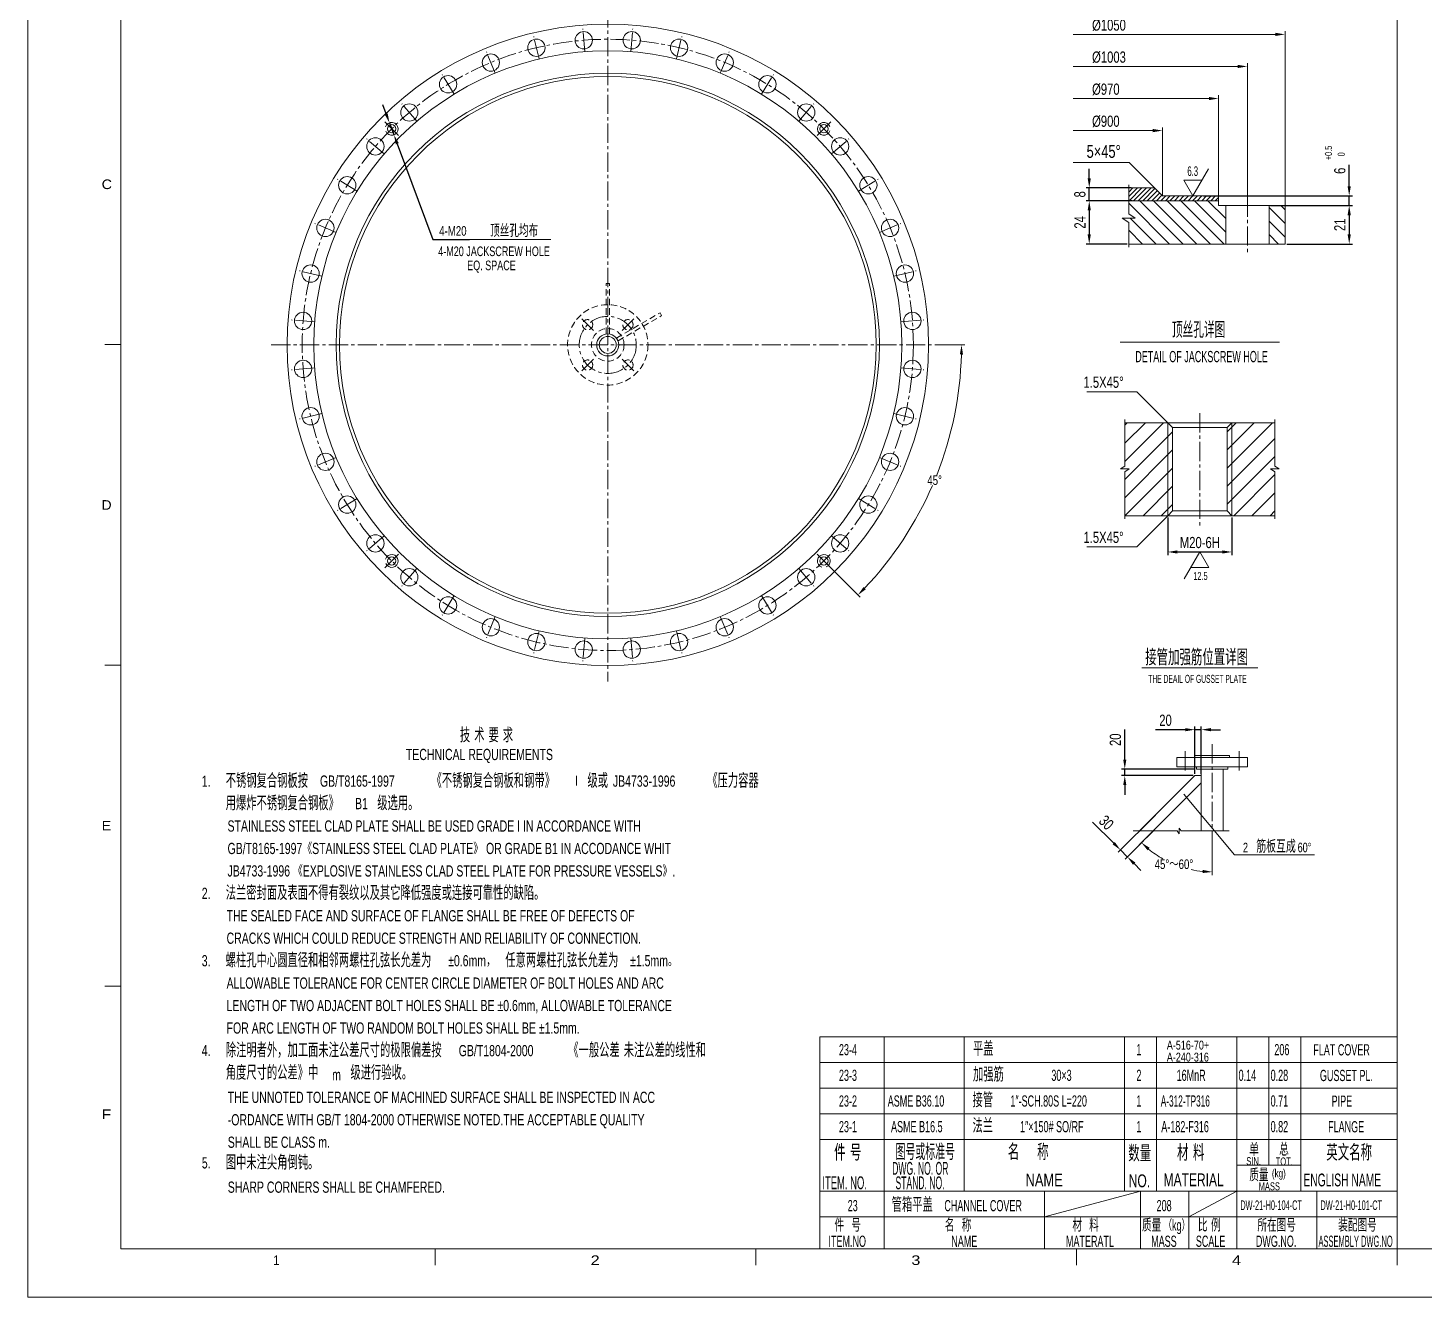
# Model space of a CAD drawing. Extents: x 0 to 840, y 0 to 594.
# Drawn here: x 0 to 435.4, y 0 to 395.8 of the extents above; entities that cross this region are included whole.
import ezdxf
from ezdxf.enums import TextEntityAlignment as Align

# ---------------------------------------------------------------- set-up
doc = ezdxf.new("R2010")
doc.units = 0
doc.header["$LTSCALE"] = 8
doc.linetypes.add('CENTER2', pattern=[1.125, 0.75, -0.125, 0.125, -0.125])
doc.linetypes.add('HIDDEN', pattern=[0.375, 0.25, -0.125])
doc.layers.get('0').update_dxf_attribs({"linetype": 'CONTINUOUS', "lineweight": 20})
doc.layers.get('DEFPOINTS').update_dxf_attribs({"linetype": 'CONTINUOUS', "lineweight": 20})
for name, color, linetype, lineweight in [('1', 7, 'CONTINUOUS', 20), ('3', 7, 'CENTER2', 20), ('5', 7, 'CONTINUOUS', 20), ('D', 7, 'CONTINUOUS', 20), ('HID', 7, 'HIDDEN', 20), ('OT', 7, 'CONTINUOUS', 20), ('TEXT', 7, 'CONTINUOUS', 20), ('X4600A1$0$BORDER', 7, 'CONTINUOUS', 20)]:
    doc.layers.add(name, color=color, linetype=linetype, lineweight=lineweight)
doc.styles.get("Standard").update_dxf_attribs({"font": 'JDECSTD', "width": 0.75, "bigfont": 'HZDX'})
doc.styles.add('X4600A1$0$STANDARD', font='AUCAD', dxfattribs={"width": 0.8})
doc.dimstyles.new('STANDARD$0', dxfattribs={"dimscale": 0, "dimtxt": 3.5, "dimasz": 3, "dimexe": 1, "dimexo": 0.5, "dimgap": 1, "dimtad": 1, "dimdsep": 46, "dimtxsty": 'Standard', "dimcen": 0, "dimclrd": 7, "dimclre": 7, "dimclrt": 7, "dimadec": 0, "dimazin": 0, "dimtfac": 0.714286, "dimtmove": 0, "dimatfit": 3, "dimfxl": 0, "dimtolj": 1, "dimarcsym": 0})
doc.dimstyles.new('STANDARD$2', dxfattribs={"dimscale": 0, "dimtxt": 3, "dimasz": 3, "dimexe": 1, "dimexo": 0.0625, "dimgap": 0.09, "dimtad": 0, "dimtih": 1, "dimtoh": 1, "dimzin": 0, "dimdsep": 46, "dimtxsty": 'Standard', "dimcen": 0.09, "dimclrt": 7, "dimazin": 0, "dimtfac": 1, "dimtofl": 0, "dimtmove": 0, "dimatfit": 3, "dimfxl": 0, "dimtolj": 1, "dimarcsym": 0})
doc.dimstyles.new('STANDARD$3', dxfattribs={"dimscale": 0, "dimtxt": 3, "dimasz": 3, "dimexe": 1, "dimexo": 0.5, "dimgap": 1, "dimtad": 1, "dimtoh": 1, "dimdsep": 46, "dimtxsty": 'Standard', "dimcen": 0, "dimclrd": 7, "dimclre": 7, "dimclrt": 7, "dimadec": 0, "dimazin": 0, "dimtfac": 0.714286, "dimtmove": 0, "dimatfit": 0, "dimfxl": 0, "dimtolj": 1, "dimarcsym": 0})

# ---------------------------------------------------------------- blocks, each defined once
blk = doc.blocks.new('*D30')
at = {"layer": 'DEFPOINTS', "color": 0}
for p in [(351.96, 150.66), (354.08, 148.54), (340.72, 139.42)]:
    blk.add_point(p, dxfattribs=at)
at = {"layer": 'TEXT', "color": 7, "lineweight": -2}
for p, q in [((338.6, 141.54), (332.01, 148.13)), ((351.61, 150.3), (340.02, 138.71)), ((353.73, 148.18), (342.14, 136.59)), ((342.84, 137.3), (340.72, 139.42)), ((344.97, 135.18), (347.09, 133.06))]:
    blk.add_line(p, q, dxfattribs=at)
at = {"layer": 'TEXT', "color": 7}
for points in [[(338.96, 141.89), (338.25, 141.19), (340.72, 139.42)], [(345.32, 135.53), (344.61, 134.82), (342.84, 137.3)]]:
    blk.add_solid(points, dxfattribs=at)
at = {"layer": 'TEXT', "color": 7, "insert": (336.31, 147.96), "char_height": 3.5, "attachment_point": 5, "rotation": 315}
blk.add_mtext('\\A1;30', dxfattribs=at)
blk = doc.blocks.new('*D31')
at = {"layer": 'DEFPOINTS', "color": 0}
for p in [(363.93, 176.93), (363.93, 162.63), (365.93, 162.63)]:
    blk.add_point(p, dxfattribs=at)
at = {"layer": 'TEXT', "color": 7, "lineweight": -2}
for p, q in [((360.93, 176.93), (351.62, 176.93)), ((363.93, 163.13), (363.93, 177.93)), ((365.93, 176.93), (363.93, 176.93)), ((365.93, 163.13), (365.93, 177.93)), ((368.93, 176.93), (371.93, 176.93))]:
    blk.add_line(p, q, dxfattribs=at)
at = {"layer": 'TEXT', "color": 7}
for points in [[(360.93, 177.43), (360.93, 176.43), (363.93, 176.93)], [(368.93, 177.43), (368.93, 176.43), (365.93, 176.93)]]:
    blk.add_solid(points, dxfattribs=at)
at = {"layer": 'TEXT', "color": 7, "insert": (354.77, 179.85), "char_height": 3.5, "attachment_point": 5}
blk.add_mtext('\\A1;20', dxfattribs=at)
blk = doc.blocks.new('*D32')
at = {"layer": 'DEFPOINTS', "color": 0}
for p in [(369.33, 172.43), (365.93, 160.39), (350.91, 145.37), (369.33, 143.37), (353.73, 136.76)]:
    blk.add_point(p, dxfattribs=at)
at = {"layer": 'TEXT', "color": 0}
for p, q in [((350.87, 145.32), (346.56, 141.01)), ((369.33, 143.3), (369.33, 131.57))]:
    blk.add_line(p, q, dxfattribs=at)
for start, end in [(230.509, 240.4923), (257.8145, 264.491)]:
    blk.add_arc((369.33, 163.79), 31.21, start, end, dxfattribs=at)
for points in [[(349.15, 139.33), (349.82, 140.07), (347.26, 141.72)], [(366.36, 133.22), (366.31, 132.22), (369.33, 132.57)]]:
    blk.add_solid(points, dxfattribs=at)
at = {"layer": 'TEXT', "color": 7, "insert": (357.39, 134.95), "char_height": 3, "attachment_point": 5}
blk.add_mtext('\\A1;45%%D～60%%D', dxfattribs=at)
blk = doc.blocks.new('*D33')
at = {"layer": 'DEFPOINTS', "color": 0}
for p in [(342.06, 164.63), (363.93, 162.63), (364.43, 164.63)]:
    blk.add_point(p, dxfattribs=at)
at = {"layer": 'TEXT', "color": 7, "lineweight": -2}
for p, q in [((342.06, 167.63), (342.06, 176.95)), ((363.93, 164.63), (341.06, 164.63)), ((363.43, 162.63), (341.06, 162.63)), ((342.06, 162.63), (342.06, 164.63)), ((342.06, 159.63), (342.06, 156.63))]:
    blk.add_line(p, q, dxfattribs=at)
at = {"layer": 'TEXT', "color": 7}
for points in [[(341.56, 167.63), (342.56, 167.63), (342.06, 164.63)], [(341.56, 159.63), (342.56, 159.63), (342.06, 162.63)]]:
    blk.add_solid(points, dxfattribs=at)
at = {"layer": 'TEXT', "color": 7, "insert": (339.15, 173.79), "char_height": 3.5, "attachment_point": 5, "rotation": 90}
blk.add_mtext('\\A1;20', dxfattribs=at)
blk = doc.blocks.new('*D44')
at = {"layer": 'DEFPOINTS', "color": 0}
for p in [(403.05, 340.37), (392.05, 328.37), (412.05, 328.37)]:
    blk.add_point(p, dxfattribs=at)
at = {"layer": 'TEXT', "color": 7, "lineweight": -2}
for p, q in [((403.55, 340.37), (413.05, 340.37)), ((412.05, 337.37), (412.05, 331.37)), ((392.55, 328.37), (413.05, 328.37))]:
    blk.add_line(p, q, dxfattribs=at)
at = {"layer": 'TEXT', "color": 7}
for points in [[(411.55, 337.37), (412.55, 337.37), (412.05, 340.37)], [(411.55, 331.37), (412.55, 331.37), (412.05, 328.37)]]:
    blk.add_solid(points, dxfattribs=at)
at = {"layer": 'TEXT', "color": 7, "insert": (409.13, 334.37), "char_height": 3.5, "attachment_point": 5, "rotation": 90}
blk.add_mtext('\\A1;21', dxfattribs=at)
blk = doc.blocks.new('*D45')
at = {"layer": 'DEFPOINTS', "color": 0}
for p in [(355.47, 243.64), (375.47, 243.64), (375.47, 232.34)]:
    blk.add_point(p, dxfattribs=at)
at = {"layer": 'OT', "color": 7, "lineweight": -2}
for p, q in [((355.47, 243.14), (355.47, 231.34)), ((375.47, 243.14), (375.47, 231.34)), ((358.47, 232.34), (372.47, 232.34))]:
    blk.add_line(p, q, dxfattribs=at)
at = {"layer": 'OT', "color": 7}
for points in [[(358.47, 232.84), (358.47, 231.84), (355.47, 232.34)], [(372.47, 232.84), (372.47, 231.84), (375.47, 232.34)]]:
    blk.add_solid(points, dxfattribs=at)
at = {"layer": 'OT', "color": 7, "insert": (365.47, 235.26), "char_height": 3.5, "attachment_point": 5}
blk.add_mtext('\\A1;M20-6H', dxfattribs=at)
blk = doc.blocks.new('*D47')
at = {"layer": 'DEFPOINTS', "color": 0}
for p in [(366.13, 343.37), (387.05, 340.37), (412.05, 343.37)]:
    blk.add_point(p, dxfattribs=at)
at = {"layer": 'TEXT', "color": 7, "lineweight": -2}
for p, q in [((412.05, 346.37), (412.05, 353.06)), ((366.63, 343.37), (413.05, 343.37)), ((387.55, 340.37), (413.05, 340.37)), ((412.05, 340.37), (412.05, 343.37)), ((412.05, 337.37), (412.05, 334.37))]:
    blk.add_line(p, q, dxfattribs=at)
at = {"layer": 'TEXT', "color": 7}
for points in [[(411.55, 346.37), (412.55, 346.37), (412.05, 343.37)], [(411.55, 337.37), (412.55, 337.37), (412.05, 340.37)]]:
    blk.add_solid(points, dxfattribs=at)
at = {"layer": 'TEXT', "color": 7, "insert": (409.13, 351.21), "char_height": 3.5, "attachment_point": 5, "rotation": 90}
blk.add_mtext('\\A1;6', dxfattribs=at)
blk = doc.blocks.new('*D49')
at = {"layer": 'DEFPOINTS', "color": 0}
for p in [(112.75, 366.18), (114.15, 362.43)]:
    blk.add_point(p, dxfattribs=at)
at = {"layer": 'TEXT', "color": 7, "lineweight": -2}
for p, q in [((111.7, 368.99), (110.66, 371.81)), ((112.75, 366.18), (114.15, 362.43)), ((115.19, 359.62), (126.3, 329.8)), ((126.3, 329.8), (137.75, 329.8))]:
    blk.add_line(p, q, dxfattribs=at)
at = {"layer": 'TEXT', "color": 7}
for points in [[(112.17, 369.17), (111.23, 368.82), (112.75, 366.18)], [(115.66, 359.8), (114.72, 359.45), (114.15, 362.43)]]:
    blk.add_solid(points, dxfattribs=at)
at = {"layer": 'TEXT', "color": 7, "insert": (132.53, 332.44), "char_height": 3, "attachment_point": 5}
blk.add_mtext('\\A1;4-M20', dxfattribs=at)
blk = doc.blocks.new('*D50')
at = {"layer": 'DEFPOINTS', "color": 0}
for p in [(75.84, 296.92), (285.84, 296.92), (276.38, 241.76), (246.1, 231.66), (250.34, 227.41)]:
    blk.add_point(p, dxfattribs=at)
at = {"layer": 'TEXT', "color": 0}
for p, q in [((285.9, 296.92), (292.16, 296.92)), ((250.39, 227.37), (259.55, 218.2))]:
    blk.add_line(p, q, dxfattribs=at)
for start, end in [(338.391, 358.4419), (316.5581, 336.6033)]:
    blk.add_arc((180.84, 296.92), 110.32, start, end, dxfattribs=at)
for points in [[(290.62, 293.93), (291.62, 293.91), (291.16, 296.92)], [(261.3, 220.71), (260.58, 221.41), (258.84, 218.91)]]:
    blk.add_solid(points, dxfattribs=at)
at = {"layer": 'TEXT', "color": 7, "insert": (282.76, 254.7), "char_height": 3, "attachment_point": 5}
blk.add_mtext('\\A1;45%%d', dxfattribs=at)
blk = doc.blocks.new('*D52')
at = {"layer": 'DEFPOINTS', "color": 0}
for p in [(330.98, 345.87), (344.59, 345.87), (344.83, 341.87)]:
    blk.add_point(p, dxfattribs=at)
at = {"layer": 'TEXT', "color": 7, "lineweight": -2}
for p, q in [((330.98, 348.87), (330.98, 351.87)), ((344.09, 345.87), (329.98, 345.87)), ((330.98, 341.87), (330.98, 345.87)), ((344.33, 341.87), (329.98, 341.87)), ((330.98, 338.87), (330.98, 335.87))]:
    blk.add_line(p, q, dxfattribs=at)
at = {"layer": 'TEXT', "color": 7}
for points in [[(330.48, 348.87), (331.48, 348.87), (330.98, 345.87)], [(330.48, 338.87), (331.48, 338.87), (330.98, 341.87)]]:
    blk.add_solid(points, dxfattribs=at)
at = {"layer": 'TEXT', "color": 7, "insert": (328.07, 343.87), "char_height": 3.5, "attachment_point": 5, "rotation": 90}
blk.add_mtext('\\A1;8', dxfattribs=at)
blk = doc.blocks.new('*D53')
at = {"layer": 'DEFPOINTS', "color": 0}
for p in [(344.33, 341.87), (330.98, 328.37), (343.32, 328.37)]:
    blk.add_point(p, dxfattribs=at)
at = {"layer": 'TEXT', "color": 7, "lineweight": -2}
for p, q in [((343.83, 341.87), (329.98, 341.87)), ((330.98, 338.87), (330.98, 331.37)), ((342.82, 328.37), (329.98, 328.37))]:
    blk.add_line(p, q, dxfattribs=at)
at = {"layer": 'TEXT', "color": 7}
for points in [[(330.48, 338.87), (331.48, 338.87), (330.98, 341.87)], [(330.48, 331.37), (331.48, 331.37), (330.98, 328.37)]]:
    blk.add_solid(points, dxfattribs=at)
at = {"layer": 'TEXT', "color": 7, "insert": (328.07, 335.12), "char_height": 3.5, "attachment_point": 5, "rotation": 90}
blk.add_mtext('\\A1;24', dxfattribs=at)

msp = doc.modelspace()

# ---------------------------------------------------------------- hatches: boundary and pattern name
at = {"layer": 'TEXT'}
h = msp.add_hatch(dxfattribs=at)
h.set_pattern_fill('_USER', color=256, angle=45, style=0, pattern_type=0)
h.set_pattern_definition([(45, (-3568.0257, 43.7368), (-0.70710678, 0.70710678), [])])
h.paths.add_polyline_path([(371.298, 341.865), (371.298, 343.365), (353.798, 343.365), (351.298, 345.865), (343.283, 345.865), (343.283, 341.865)])
h = msp.add_hatch(dxfattribs=at)
h.set_pattern_fill('_USER', color=256, scale=3, angle=135, style=0, pattern_type=0)
h.set_pattern_definition([(135, (-3568.0257, 43.7368), (-2.1213203, -2.1213203), [])])
h.paths.add_polyline_path([(343.283, 341.865), (343.283, 337.761), (345.308, 336.411), (341.258, 336.411), (343.283, 335.061), (343.283, 328.365), (373.548, 328.365), (373.548, 340.365), (371.298, 340.365), (371.298, 341.865)])
h.paths.add_polyline_path([(387.048, 328.365), (392.048, 328.365), (392.048, 340.365), (387.048, 340.365)])
h = msp.add_hatch(dxfattribs=at)
h.set_pattern_fill('_USER', color=256, scale=4, angle=45, style=0, pattern_type=0)
h.set_pattern_definition([(45, (-1081.1685, 53.551), (-2.828427, 2.828427), [])])
h.paths.add_polyline_path([(355.474, 272.629), (355.459, 272.644), (342.069, 272.644), (342.069, 259.149), (340.719, 258.249), (343.419, 258.249), (342.069, 257.349), (342.069, 243.644), (355.474, 243.644)])
h.paths.add_polyline_path([(356.974, 271.144), (355.474, 272.644), (355.474, 243.644), (356.974, 245.144)])
h.paths.add_polyline_path([(373.974, 245.144), (375.474, 243.644), (375.474, 272.644), (373.974, 271.144)])
h.paths.add_polyline_path([(375.474, 243.644), (388.879, 243.644), (388.879, 257.349), (387.529, 258.249), (390.229, 258.249), (388.879, 259.149), (388.879, 272.644), (375.474, 272.644)])

# ---------------------------------------------------------------- linework, layer by layer
for p, q in [((0, 0), (0, 594)), ((247, 25), (427, 25)), ((840, 0), (0, 0))]:
    msp.add_line(p, q)
at = {"layer": '1'}
for p, q in [((363.303, 343.365), (368.167, 351.79)), ((366.117, 348.239), (360.49, 348.239)), ((360.49, 348.239), (363.303, 343.365))]:
    msp.add_line(p, q, dxfattribs=at)
at = {"layer": '3'}
for p, q in [((159.428, 386.087), (157.748, 393.088)), ((173.641, 388.338), (173.076, 395.516)), ((188.03, 388.338), (188.595, 395.516)), ((202.242, 386.087), (203.923, 393.088)), ((145.743, 381.641), (142.988, 388.293)), ((215.927, 381.641), (218.683, 388.293)), ((132.922, 375.108), (129.16, 381.247)), ((228.748, 375.108), (232.51, 381.247)), ((121.281, 366.65), (116.605, 372.125)), ((240.39, 366.65), (245.066, 372.125)), ((115.569, 362.187), (111.327, 366.43)), ((246.101, 362.187), (250.344, 366.43)), ((111.106, 356.475), (105.631, 361.152)), ((250.565, 356.475), (256.04, 361.152)), ((102.648, 344.834), (96.509, 348.596)), ((259.022, 344.834), (265.161, 348.596)), ((380.298, 342.865), (380.298, 325.865)), ((96.116, 332.013), (89.464, 334.768)), ((265.555, 332.013), (272.207, 334.768)), ((91.669, 318.328), (84.668, 320.009)), ((270.002, 318.328), (277.003, 320.009)), ((176.381, 301.376), (172.704, 305.053)), ((185.29, 301.376), (188.967, 305.053)), ((89.418, 304.116), (82.24, 304.681)), ((272.253, 304.116), (279.43, 304.681)), ((75.835, 296.921), (285.835, 296.921)), ((176.381, 292.466), (172.704, 288.789)), ((185.29, 292.466), (188.967, 288.789)), ((89.418, 289.726), (82.24, 289.161)), ((272.253, 289.726), (279.43, 289.161)), ((91.669, 275.514), (84.668, 273.833)), ((270.002, 275.514), (277.003, 273.833)), ((365.474, 275.644), (365.474, 240.644)), ((96.116, 261.829), (89.464, 259.074)), ((265.555, 261.829), (272.207, 259.074)), ((102.648, 249.008), (96.509, 245.246)), ((259.022, 249.008), (265.161, 245.246)), ((111.106, 237.367), (105.631, 232.691)), ((250.565, 237.367), (256.04, 232.691)), ((115.569, 231.655), (111.327, 227.412)), ((246.101, 231.655), (250.344, 227.412)), ((121.281, 227.192), (116.605, 221.717)), ((240.39, 227.192), (245.066, 221.717)), ((132.922, 218.734), (129.16, 212.595)), ((228.748, 218.734), (232.51, 212.595)), ((145.743, 212.201), (142.988, 205.549)), ((215.927, 212.201), (218.683, 205.549)), ((159.428, 207.755), (157.748, 200.754)), ((173.641, 205.504), (173.076, 198.326)), ((188.03, 205.504), (188.595, 198.326)), ((202.242, 207.755), (203.923, 200.754)), ((360.945, 170.23), (360.945, 163.33)), ((369.334, 172.43), (369.334, 143.367)), ((377.722, 170.23), (377.722, 163.33))]:
    msp.add_line(p, q, dxfattribs=at)
msp.add_lwpolyline([(180.835, 401.921), (180.835, 191.921)], dxfattribs=at)
for radius in [95.3, 8.9]:
    msp.add_circle((180.835, 296.921), radius, dxfattribs=at)
at = {"layer": '5'}
msp.add_line((29, 15), (29, 15), dxfattribs=at)
msp.add_line((29, 15), (29, 15), dxfattribs=at)
at = {"layer": 'D'}
for p, q in [((247, 81.117), (427, 81.117)), ((247, 73.117), (427, 73.117)), ((247, 65.117), (427, 65.117)), ((247, 57.117), (427, 57.117)), ((377, 41.117), (397, 41.117))]:
    msp.add_line(p, q, dxfattribs=at)
at = {"layer": 'HID'}
for p, q in [((180.335, 300.325), (180.335, 316.011)), ((180.335, 316.011), (181.335, 316.011)), ((181.335, 300.325), (181.335, 316.011)), ((183.533, 299.056), (197.118, 306.899)), ((184.033, 298.19), (197.618, 306.033)), ((197.118, 306.899), (197.618, 306.033))]:
    msp.add_line(p, q, dxfattribs=at)
for centre, radius in [((180.835, 296.921), 12.541), ((174.542, 303.214), 1.6), ((187.129, 303.214), 1.6), ((180.835, 296.921), 5.08), ((174.542, 290.628), 1.6), ((187.129, 290.628), 1.6)]:
    msp.add_circle(centre, radius, dxfattribs=at)
at = {"layer": 'OT'}
for p, q in [((29, 15), (29, 581)), ((343.283, 345.865), (351.298, 345.865)), ((353.798, 343.365), (351.298, 345.865)), ((343.283, 341.865), (371.298, 341.865)), ((353.798, 343.365), (371.298, 343.365)), ((371.298, 343.365), (371.298, 340.365)), ((371.298, 340.365), (392.048, 340.365)), ((373.548, 340.365), (373.548, 328.365)), ((387.048, 340.365), (387.048, 328.365)), ((392.048, 340.365), (392.048, 328.365)), ((343.283, 328.365), (392.048, 328.365)), ((340.624, 297.765), (390.324, 297.765)), ((342.069, 272.644), (388.879, 272.644)), ((356.974, 271.144), (355.474, 272.644)), ((356.974, 271.144), (356.974, 245.144)), ((356.974, 271.144), (373.974, 271.144)), ((373.974, 271.144), (375.474, 272.644)), ((373.974, 271.144), (373.974, 245.144)), ((356.974, 245.144), (355.474, 243.644)), ((356.974, 245.144), (373.974, 245.144)), ((373.974, 245.144), (375.474, 243.644)), ((342.069, 243.644), (388.879, 243.644)), ((347.395, 196.195), (383.553, 196.195)), ((380.334, 168.23), (358.334, 168.23)), ((358.334, 168.23), (358.334, 165.33)), ((374.734, 168.93), (363.934, 168.93)), ((363.934, 168.93), (363.934, 168.23)), ((374.734, 168.93), (374.734, 168.23)), ((380.334, 168.23), (380.334, 165.33)), ((363.934, 162.63), (346.672, 145.367)), ((380.334, 165.33), (358.334, 165.33)), ((365.934, 162.63), (363.934, 162.63)), ((364.434, 165.33), (364.434, 164.63)), ((374.234, 164.63), (364.434, 164.63)), ((365.934, 164.63), (365.934, 145.367)), ((372.734, 164.63), (372.734, 145.367)), ((374.234, 165.33), (374.234, 164.63)), ((365.934, 160.387), (350.914, 145.367)), ((247, 33.117), (247, 81.117)), ((267, 49.117), (267, 81.117)), ((292, 49.117), (292, 81.117)), ((342, 49.117), (342, 81.117)), ((352, 49.117), (352, 81.117)), ((377, 49.117), (377, 81.117)), ((387, 41.117), (387, 81.117)), ((397, 33), (397, 81.117)), ((247, 49.117), (427, 49.117)), ((247, 49.117), (247, 33.117)), ((267, 49.117), (267, 33.117)), ((292, 49.117), (292, 33.117)), ((342, 49.117), (342, 33.117)), ((352, 49.117), (352, 33.117)), ((377, 49.117), (377, 33.117)), ((247, 33), (427, 33)), ((247, 15), (247, 33)), ((267, 15), (267, 33)), ((317, 15), (317, 33)), ((347, 33), (347, 15)), ((362, 33), (362, 15)), ((377, 33), (377, 15)), ((402, 33), (402, 15)), ((825, 15), (29, 15))]:
    msp.add_line(p, q, dxfattribs=at)
for centre, radius in [((180.835, 296.921), 100), ((158.588, 389.588), 2.7), ((173.358, 391.927), 2.7), ((188.313, 391.927), 2.7), ((203.083, 389.588), 2.7), ((180.835, 296.921), 91.7), ((144.366, 384.967), 2.7), ((217.305, 384.967), 2.7), ((180.835, 296.921), 84.7), ((180.835, 296.921), 83.7), ((131.041, 378.178), 2.7), ((230.629, 378.178), 2.7), ((118.943, 369.388), 2.7), ((242.728, 369.388), 2.7), ((108.369, 358.813), 2.7), ((113.448, 364.308), 1.3), ((248.223, 364.308), 1.3), ((253.302, 358.813), 2.7), ((99.579, 346.715), 2.7), ((262.092, 346.715), 2.7), ((92.79, 333.391), 2.7), ((268.881, 333.391), 2.7), ((88.169, 319.168), 2.7), ((273.502, 319.168), 2.7), ((85.829, 304.398), 2.7), ((275.842, 304.398), 2.7), ((180.835, 296.921), 3.44), ((180.835, 296.921), 2.64), ((85.829, 289.444), 2.7), ((275.842, 289.444), 2.7), ((88.169, 274.674), 2.7), ((273.502, 274.674), 2.7), ((92.79, 260.451), 2.7), ((268.881, 260.451), 2.7), ((99.579, 247.127), 2.7), ((262.092, 247.127), 2.7), ((108.369, 235.029), 2.7), ((253.302, 235.029), 2.7), ((113.448, 229.534), 1.3), ((248.223, 229.534), 1.3), ((118.943, 224.454), 2.7), ((242.728, 224.454), 2.7), ((131.041, 215.664), 2.7), ((230.629, 215.664), 2.7), ((144.366, 208.875), 2.7), ((217.305, 208.875), 2.7), ((158.588, 204.254), 2.7), ((203.083, 204.254), 2.7), ((173.358, 201.915), 2.7), ((188.313, 201.915), 2.7)]:
    msp.add_circle(centre, radius, dxfattribs=at)
at = {"layer": 'TEXT'}
for p, q in [((427, 15), (427, 581)), ((325.983, 353.747), (343.416, 353.747)), ((351.298, 345.865), (343.416, 353.747)), ((343.283, 346.865), (343.283, 337.761)), ((343.283, 335.061), (341.258, 336.411)), ((345.308, 336.411), (341.258, 336.411)), ((345.308, 336.411), (343.283, 337.761)), ((343.283, 335.061), (343.283, 327.365)), ((137.751, 329.803), (163.044, 329.803)), ((330.189, 282.323), (345.78, 282.323)), ((345.78, 282.323), (355.459, 272.644)), ((342.069, 273.644), (342.069, 259.149)), ((355.474, 272.644), (355.474, 243.644)), ((375.474, 272.644), (375.474, 243.644)), ((388.879, 273.644), (388.879, 259.149)), ((340.719, 258.249), (342.069, 259.149)), ((340.719, 258.249), (343.419, 258.249)), ((342.069, 257.349), (343.419, 258.249)), ((342.069, 257.349), (342.069, 242.644)), ((390.229, 258.249), (387.529, 258.249)), ((388.879, 257.349), (387.529, 258.249)), ((390.229, 258.249), (388.879, 259.149)), ((388.879, 257.349), (388.879, 242.644)), ((355.474, 243.644), (345.78, 233.95)), ((330.189, 233.95), (345.78, 233.95)), ((365.474, 232.342), (360.61, 223.918)), ((368.288, 227.469), (365.474, 232.342)), ((362.66, 227.469), (368.288, 227.469)), ((376.244, 137.955), (360.462, 156.823)), ((358.407, 145.367), (344.672, 145.367)), ((358.407, 145.367), (359.007, 144.467)), ((359.007, 146.267), (359.007, 144.467)), ((359.007, 146.267), (359.607, 145.367)), ((374.567, 145.367), (359.607, 145.367)), ((376.244, 137.955), (401.253, 137.955)), ((317, 25), (347, 33)), ((362, 25), (377, 33))]:
    msp.add_line(p, q, dxfattribs=at)
at = {"layer": 'TEXT', "color": 7}
for p, q in [((325.983, 393.747), (389.048, 393.747)), ((392.048, 340.365), (392.048, 394.747)), ((325.983, 383.747), (377.298, 383.747)), ((380.298, 342.865), (380.298, 384.747)), ((371.298, 343.365), (371.298, 374.747)), ((325.983, 373.747), (368.298, 373.747)), ((325.983, 363.747), (350.798, 363.747)), ((353.798, 343.365), (353.798, 364.747))]:
    msp.add_line(p, q, dxfattribs=at)
at = {"layer": 'TEXT'}
for centre, start, end in [((113.448, 364.308), 202.2315, 162.0609), ((248.223, 364.308), 22.2315, 342.0609), ((113.448, 229.534), 202.2315, 162.0609), ((248.223, 229.534), 292.2315, 252.0609)]:
    msp.add_arc(centre, 2, start, end, dxfattribs=at)
at = {"layer": 'TEXT', "color": 7}
for points in [[(389.048, 394.247), (389.048, 393.247), (392.048, 393.747)], [(377.298, 384.247), (377.298, 383.247), (380.298, 383.747)], [(368.298, 374.247), (368.298, 373.247), (371.298, 373.747)], [(350.798, 364.247), (350.798, 363.247), (353.798, 363.747)]]:
    msp.add_solid(points, dxfattribs=at)
at = {"layer": 'X4600A1$0$BORDER', "color": 3}
for p, q in [((29, 297), (24, 297)), ((29, 297), (24, 297)), ((29, 197), (24, 197)), ((29, 97), (24, 97)), ((127, 15), (127, 10)), ((227, 15), (227, 10)), ((327, 15), (327, 10)), ((427, 15), (427, 10))]:
    msp.add_line(p, q, dxfattribs=at)
at = {"layer": 'X4600A1$0$BORDER', "color": 5}
msp.add_line((29, 15), (29, 15), dxfattribs=at)
at = {"layer": 'X4600A1$0$BORDER', "color": 1}
msp.add_line((0, 0), (0, 0), dxfattribs=at)

# ---------------------------------------------------------------- texts
at = {"color": 7, "width": 0.65}
for s, p in [('+0.5', (405.579, 356.771)), ('0', (409.562, 356.338))]:
    msp.add_text(s, height=2.2, rotation=90, dxfattribs=at).set_placement(p, align=Align.MIDDLE)
at = {"color": 7}
for s, height, width, p in [('6.3', 3, 0.6, (363.247, 351.103)), ('顶丝孔均布', 4, 0.75, (151.637, 332.755))]:
    msp.add_text(s, height=height, dxfattribs=dict(at, width=width)).set_placement(p, align=Align.MIDDLE)
for s, height, width, p in [('顶丝孔详图', 5, 0.7, (356.765, 299.088)), ('1.5X45%%D', 3.5, 0.75, (329.172, 283.53)), ('1.5X45%%D', 3.5, 0.75, (329.172, 235.156)), ('接管加强筋位置详图', 5, 0.75, (348.438, 196.985)), ('THE DEAIL OF GUSSET PLATE', 2.5, 0.5, (349.41, 191.532)), ('技 术 要 求', 4.5, 0.75, (134.719, 172.97)), ('TECHNICAL REQUIREMENTS', 3.5, 0.7, (117.867, 167.45)), ('1.', 3.5, 0.7, (54.213, 159.14)), ('不锈钢复合钢板按', 4.5, 0.75, (61.689, 158.785)), ('GB/T8165-1997', 3.5, 0.7, (91.069, 159.143)), ('《不锈钢复合钢板和钢带》', 4.5, 0.75, (125.879, 158.785)), ('Ⅰ', 3.5, 0.7, (169.516, 159.143)), ('级或', 4.5, 0.75, (174.487, 158.785)), ('JB4733-1996', 3.5, 0.7, (182.428, 159.143)), ('《压力容器', 4.5, 0.75, (211.878, 158.785)), ('用爆炸不锈钢复合钢板》', 4.5, 0.75, (61.689, 151.785)), ('级选用。', 4.5, 0.75, (108.952, 151.785)), ('B1', 3.5, 0.7, (102.032, 152.143)), ('STAINLESS STEEL CLAD PLATE SHALL BE USED GRADE I IN ACCORDANCE WITH', 3.5, 0.7, (62.256, 145.143)), ('GB/T8165-1997《STAINLESS STEEL CLAD PLATE》 OR GRADE B1 IN ACCODANCE WHIT ', 3.5, 0.7, (62.256, 138.143)), ('2', 3, 0.7, (378.92, 138.697)), ('筋板互成', 4, 0.7, (383.073, 138.552)), ('60%%d', 3, 0.7, (395.981, 138.697)), ('JB4733-1996 《EXPLOSIVE STAINLESS CLAD STEEL PLATE FOR PRESSURE VESSELS》.', 3.5, 0.7, (62.256, 131.143)), ('2.', 3.5, 0.7, (54.213, 124.14)), ('法兰密封面及表面不得有裂纹以及其它降低强度或连接可靠性的缺陷。', 4.5, 0.75, (61.681, 123.782)), ('THE SEALED FACE AND SURFACE OF FLANGE SHALL BE FREE OF DEFECTS OF', 3.5, 0.7, (61.958, 117.155)), ('CRACKS WHICH COULD REDUCE STRENGTH AND RELIABILITY OF CONNECTION.', 3.5, 0.7, (61.958, 110.155)), ('3.', 3.5, 0.7, (54.213, 103.14)), ('螺柱孔中心圆直径和相邻两螺柱孔弦长允差为', 4.5, 0.75, (61.681, 102.782)), ('%%p0.6mm，', 3.5, 0.7, (131.059, 103.14)), ('任意两螺柱孔弦长允差为', 4.5, 0.75, (148.866, 102.782)), ('%%p1.5mm。', 3.5, 0.7, (187.785, 103.14)), ('ALLOWABLE TOLERANCE FOR CENTER CIRCLE DIAMETER OF BOLT HOLES AND ARC ', 3.5, 0.7, (61.958, 96.155)), ('LENGTH OF TWO ADJACENT BOLT HOLES SHALL BE %%P0.6mm, ALLOWABLE TOLERANCE ', 3.5, 0.7, (61.958, 89.155)), ('FOR ARC LENGTH OF TWO RANDOM BOLT HOLES SHALL BE %%P1.5mm.', 3.5, 0.7, (61.958, 82.155)), ('4.', 3.5, 0.7, (54.213, 75.14)), ('除注明者外，加工面未注公差尺寸的极限偏差按', 4.5, 0.75, (61.709, 74.743)), ('GB/T1804-2000', 3.5, 0.7, (134.351, 75.101)), ('《一般公差 未注公差的线性和', 4.5, 0.75, (168.521, 74.743)), ('23-4', 3.5, 0.6, (252.92, 75.399)), ('平盖', 4.5, 0.75, (294.718, 75.187)), ('1', 3.5, 0.6, (345.686, 75.399)), ('A-516-70+', 2.8, 0.75, (355.174, 77.168)), ('206', 3.5, 0.6, (388.705, 75.399)), ('FLAT COVER', 3.5, 0.6, (400.859, 75.356)), ('A-240-316', 2.8, 0.75, (355.174, 73.425)), ('角度尺寸的公差》中', 4.5, 0.75, (61.709, 67.743)), ('m', 3.5, 0.7, (94.874, 67.541)), ('级进行验收。', 4.5, 0.75, (100.581, 67.743)), ('23-3', 3.5, 0.6, (252.92, 67.399)), ('加强筋', 4.5, 0.75, (294.718, 67.187)), ('30×3', 3.5, 0.6, (319.165, 67.399)), ('2', 3.5, 0.6, (345.686, 67.399)), ('16MnR', 3.5, 0.6, (358.233, 67.399)), ('0.14', 3.5, 0.6, (377.55, 67.399)), ('0.28', 3.5, 0.6, (387.55, 67.399)), ('GUSSET PL.', 3.5, 0.6, (402.919, 67.356)), ('THE UNNOTED TOLERANCE OF MACHINED SURFACE SHALL BE INSPECTED IN ACC', 3.5, 0.7, (62.319, 60.541)), ('23-2', 3.5, 0.6, (252.92, 59.399)), ('ASME B36.10', 3.5, 0.6, (268.136, 59.399)), ('接管', 4.5, 0.75, (294.581, 59.187)), ('1″-SCH.80S L=220', 3.5, 0.6, (306.393, 59.399)), ('1', 3.5, 0.6, (345.686, 59.399)), ('A-312-TP316', 3.5, 0.55, (353.288, 59.399)), ('0.71', 3.5, 0.6, (387.55, 59.399)), ('PIPE', 3.5, 0.6, (406.565, 59.356)), ('-ORDANCE WITH GB/T 1804-2000 OTHERWISE NOTED.THE ACCEPTABLE QUALITY', 3.5, 0.7, (62.319, 53.541)), ('23-1', 3.5, 0.6, (252.92, 51.399)), ('ASME B16.5', 3.5, 0.6, (269.17, 51.399)), ('法兰', 4.5, 0.75, (294.581, 51.187)), ('1″×150# SO/RF', 3.5, 0.6, (309.404, 51.399)), ('1', 3.5, 0.6, (345.686, 51.399)), ('A-182-F316', 3.5, 0.6, (353.453, 51.399)), ('0.82', 3.5, 0.6, (387.55, 51.399)), ('FLANGE', 3.5, 0.6, (405.476, 51.356)), ('SHALL BE CLASS m.', 3.5, 0.7, (62.319, 46.541)), ('5.', 3.5, 0.7, (54.241, 40.101)), ('图中未注尖角倒钝。', 4.5, 0.75, (61.709, 39.743)), ('SHARP CORNERS SHALL BE CHAMFERED.', 3.5, 0.7, (62.322, 32.525)), ('管箱平盖', 4.5, 0.75, (269.369, 26.551)), ('23', 3.5, 0.6, (255.66, 26.764)), ('CHANNEL COVER', 3.5, 0.6, (285.802, 26.764)), ('208', 3.5, 0.6, (351.988, 26.764)), ('DW-21-H0-104-CT', 3, 0.5, (378.092, 27.156)), ('DW-21-H0-101-CT', 3, 0.5, (403.092, 27.156)), ('件  号', 4, 0.75, (251.524, 20.403)), ('名  称', 4, 0.75, (285.974, 20.403)), ('材  料', 4, 0.75, (325.736, 20.403)), ('质量', 4, 0.75, (347.433, 20.403)), ('（kg）', 3.5, 0.6, (354.078, 20.664)), ('比 例', 4, 0.75, (364.869, 20.403)), ('所在图号', 4, 0.75, (383.425, 20.403)), ('装配图号', 4, 0.75, (408.625, 20.403)), ('ITEM.NO', 3.5, 0.6, (249.658, 15.659)), ('NAME', 3.5, 0.6, (287.957, 15.659)), ('MATERATL', 3.5, 0.6, (323.716, 15.659)), ('MASS', 3.5, 0.6, (350.291, 15.659)), ('SCALE', 3.5, 0.6, (364.224, 15.659)), ('DWG.NO.', 3.5, 0.6, (382.935, 15.659)), ('ASSEMBLY DWG.NO', 3.5, 0.46, (402.476, 15.659))]:
    msp.add_text(s, height=height, dxfattribs=dict(at, width=width)).set_placement(p)
at = {"color": 7, "width": 0.6}
msp.add_text('DETAIL OF JACKSCREW HOLE', height=3.5, dxfattribs=at).set_placement((366.006, 291.526), align=Align.CENTER)
at = {"layer": 'D'}
for s, height, width, p in [('件 号 ', 5, 0.75, (251.416, 42.564)), ('图号或标准号', 5, 0.65, (270.585, 42.739)), ('名    称 ', 5, 0.75, (305.598, 42.707)), ('材 料 ', 5, 0.75, (358.373, 42.501)), ('单', 4, 0.75, (380.897, 43.99)), ('总', 4, 0.75, (390.196, 44.08)), ('英文名称', 5, 0.75, (404.922, 42.558)), ('数量 ', 5, 0.75, (343.157, 42.291)), ('SIN.', 2.5, 0.7, (379.951, 41.141)), ('TOT.', 2.5, 0.7, (389.138, 41.034)), ('DWG. NO. OR', 4, 0.5, (269.526, 38.14)), ('质量 ', 4, 0.75, (380.887, 36.079)), ('(kg)', 2.5, 0.75, (387.95, 37.357)), ('ITEM. NO.', 4, 0.55, (247.758, 33.642)), ('STAND. NO.', 4, 0.5, (270.56, 33.625)), ('NAME', 4, 0.75, (311.123, 34.515)), ('NO.', 4, 0.7, (343.305, 34.252)), ('MATERIAL', 4, 0.7, (354.167, 34.572)), ('MASS', 2.5, 0.7, (383.81, 33.294)), ('ENGLISH NAME', 4, 0.6, (397.756, 34.518))]:
    msp.add_text(s, height=height, dxfattribs=dict(at, width=width)).set_placement(p)
at = {"layer": 'TEXT', "color": 7, "width": 0.75}
for s, p in [('%%c1050', (331.864, 394.913)), ('%%c1003', (331.864, 384.913)), ('%%c970', (331.864, 374.913)), ('%%c900', (331.864, 364.913))]:
    msp.add_text(s, height=3.5, dxfattribs=at).set_placement(p)
at = {"layer": 'TEXT', "color": 7}
for s, height, width, p in [('5×45%%D', 4, 0.75, (335.476, 357.242)), ('4-M20 JACKSCREW HOLE', 3, 0.7, (145.369, 326.105)), ('EQ. SPACE', 3, 0.7, (144.562, 321.322)), ('12.5', 2.5, 0.6, (365.655, 224.866))]:
    msp.add_text(s, height=height, dxfattribs=dict(at, width=width)).set_placement(p, align=Align.MIDDLE)
at = {"layer": 'X4600A1$0$BORDER', "color": 3, "style": 'X4600A1$0$STANDARD', "oblique": 0.00002}
for s, width, p, p2 in [('C', 1.235185, (23, 345.5), (26.227, 345.5)), ('D', 1.226923, (23, 245.5), (26.087, 245.5)), ('E', 1.218, (23, 145.5), (25.947, 145.5)), ('F', 1.218, (23, 55.5), (25.947, 55.5)), ('1', 1.194118, (76.5, 10), (78.465, 10)), ('2', 1.16, (175.5, 10), (178.306, 10)), ('3', 1.16, (275.5, 10), (278.306, 10)), ('4', 1.16, (375.5, 10), (378.306, 10))]:
    msp.add_text(s, height=3, dxfattribs=dict(at, width=width)).set_placement(p, p2, align=Align.FIT)

# ---------------------------------------------------------------- dimensions: what is measured, and where the dimension line sits
at = {"layer": 'OT'}
dim = msp.add_linear_dim(base=(375.474, 232.342), p1=(355.474, 243.644), p2=(375.474, 243.644), text='M20-6H', dimstyle='STANDARD$0', override={"dimscale": 1}, dxfattribs=at)
dim.commit()
dim.dimension.update_dxf_attribs({"geometry": '*D45', "text_midpoint": (365.474, 235.257)})
at = {"layer": 'TEXT'}
dim = msp.add_diameter_dim_2p(p1=(112.75, 366.183), p2=(114.146, 362.434), text='4-M20', dimstyle='STANDARD$3', override={"dimscale": 1}, dxfattribs=at)
dim.commit()
dim.dimension.update_dxf_attribs({"geometry": '*D49', "text_midpoint": (132.525, 329.803), "dimtype": 163})
for base, p1, p2, text, picture, middle in [((412.048, 343.365), (387.048, 340.365), (366.132, 343.365), '6', '*D47', (409.133, 351.212)), ((330.983, 345.865), (344.833, 341.865), (344.59, 345.865), '8', '*D52', (328.067, 343.865)), ((330.983, 328.365), (344.333, 341.865), (343.317, 328.365), '24', '*D53', (328.067, 335.115)), ((412.048, 328.365), (403.048, 340.365), (392.048, 328.365), '21', '*D44', (409.133, 334.365)), ((342.064, 164.63), (363.934, 162.63), (364.434, 164.63), '20', '*D33', (339.149, 173.789))]:
    dim = msp.add_linear_dim(base=base, p1=p1, p2=p2, angle=90, text=text, dimstyle='STANDARD$0', override={"dimscale": 1}, dxfattribs=at)
    dim.commit()
    dim.dimension.update_dxf_attribs({"geometry": picture, "text_midpoint": middle})
for base, line1, line2, text, picture, middle in [((276.377, 241.76), ((75.835, 296.921), (285.835, 296.921)), ((246.101, 231.655), (250.344, 227.412)), '45%%d', '*D50', (282.76, 254.703)), ((353.727, 136.755), ((369.334, 172.43), (369.334, 143.367)), ((365.934, 160.387), (350.914, 145.367)), '45%%D～60%%D', '*D32', (357.389, 134.95))]:
    dim = msp.add_angular_dim_2l(base=base, line1=line1, line2=line2, text=text, dimstyle='STANDARD$2', override={"dimscale": 1, "dimdec": 0, "dimadec": 0}, dxfattribs=at)
    dim.commit()
    dim.dimension.update_dxf_attribs({"geometry": picture, "text_midpoint": middle})
dim = msp.add_linear_dim(base=(363.934, 176.93), p1=(365.934, 162.63), p2=(363.934, 162.63), text='20', dimstyle='STANDARD$0', override={"dimscale": 1}, dxfattribs=at)
dim.commit()
dim.dimension.update_dxf_attribs({"geometry": '*D31', "text_midpoint": (354.775, 179.845)})
dim = msp.add_aligned_dim(p1=(354.082, 148.535), p2=(351.961, 150.657), distance=15.893, text='30', dimstyle='STANDARD$0', override={"dimscale": 1}, dxfattribs=at)
dim.commit()
dim.dimension.update_dxf_attribs({"geometry": '*D30', "text_midpoint": (336.308, 147.957)})

doc.saveas('drawing.dxf')
